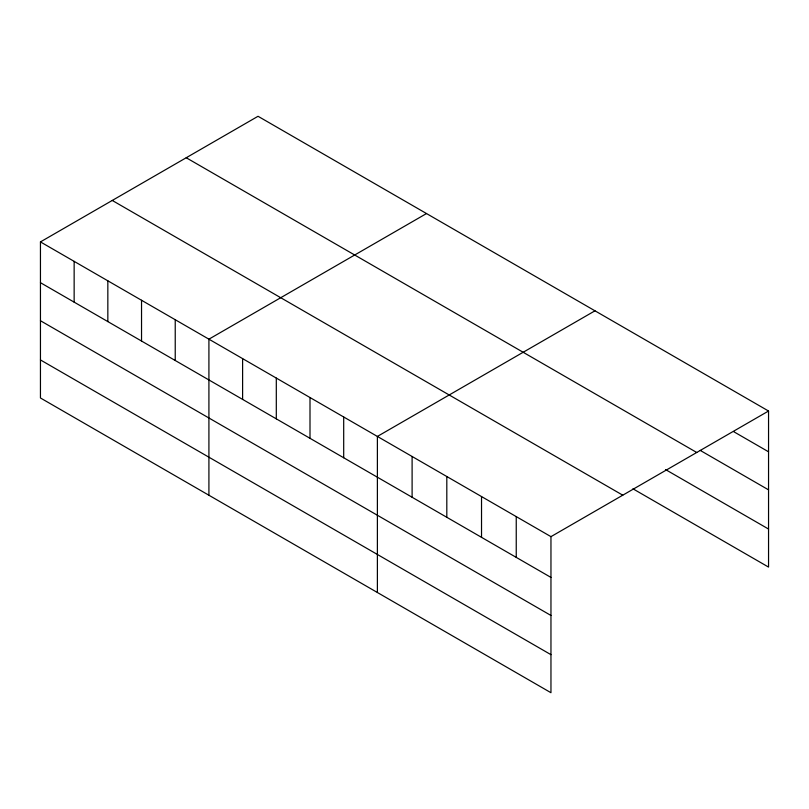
<?xml version="1.0" encoding="UTF-8"?>
<svg xmlns="http://www.w3.org/2000/svg" width="809" height="809" viewBox="0 0 809 809"><rect width="100%" height="100%" fill="white"/><g stroke="black" fill="none" stroke-linecap="round" stroke-linejoin="round"><path stroke-width="1.21" d="M550.959 615.467L550.959 536.65L40.45 241.911L40.45 397.977L550.959 692.716L550.959 615.467L40.45 320.728M632.941 488.798L768.55 567.089L768.55 411.023L258.041 116.284L40.45 241.911M426.505 213.546L208.914 339.173L208.914 495.239M594.979 310.808L377.388 436.435L377.388 592.501M550.959 536.65L768.55 411.023M733.834 431.753L768.55 451.796M700.21 450.391L768.55 489.849M186.232 157.745L696.741 452.484M665.494 469.544L768.55 529.046M112.259 200.45L622.768 495.189M40.45 282.685L550.959 577.424M40.45 359.934L550.959 654.673M516.243 516.607L516.243 557.381M481.527 496.564L481.527 537.338M446.811 476.521L446.811 517.295M412.105 456.478L412.105 497.252M343.694 416.989L343.694 457.763M309.999 397.532L309.999 438.306M276.304 378.076L276.304 418.85M242.609 358.63L242.609 399.403M175.229 319.717L175.229 360.49M141.535 300.27L141.535 341.044M107.84 280.814L107.84 321.588M74.145 261.358L74.145 302.141"/></g></svg>
